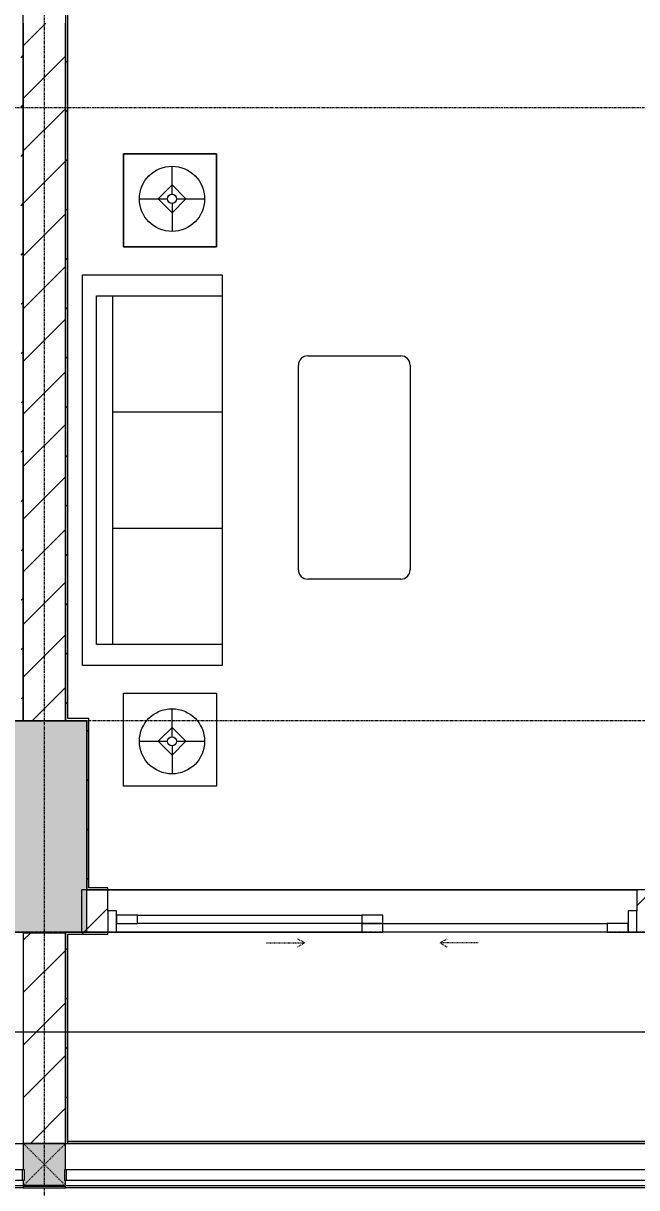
# Model space of a CAD drawing. Header units: millimetres. Extents: x 5356 to 209803, y -16346 to 109894.
# Drawn here: x 69053 to 71953, y 23327 to 28837 of the extents above; entities that cross this region are included whole.
import ezdxf

# ---------------------------------------------------------------- set-up
doc = ezdxf.new("R2010")
doc.units = ezdxf.units.MM
doc.linetypes.add('Dash', pattern=[6, 3, -3])
doc.linetypes.add('Grid Line', pattern=[22.225, 12.7, -3.175, 3.175, -3.175])
for name, color, linetype, lineweight in [('0-1', 7, 'Continuous', 5), ('A-ANNO-DIMS', 211, 'Continuous', 9), ('A-ANNO-DIMS-220', 211, 'Continuous', 9), ('A-DOOR', 31, 'Continuous', 9), ('A-DOOR-FRAM', 31, 'Continuous', 9), ('A-DOOR-HDLN', 31, 'Dash', 9), ('A-FLOR-1', 9, 'Continuous', 9), ('A-FLOR-HRAL', 11, 'Continuous', 9), ('A-WALL', 113, 'Continuous', 9), ('A-WALL-3', 113, 'Continuous', 18), ('A-WALL-PATT-2', 9, 'Continuous', 9), ('A-WALL-PATT-3', 111, 'Continuous', 9), ('I-FURN', 30, 'Continuous', 9), ('I-FURN-1', 9, 'Continuous', 9), ('I-WALL-1', 253, 'Continuous', 18), ('I-WALL-2', 9, 'Continuous', 9), ('S-BEAM-1', 9, 'Continuous', 9), ('S-COLS', 52, 'Continuous', 9), ('S-COLS-1', 254, 'Continuous', 5), ('S-COLS-2', 253, 'Continuous', 18), ('S-COLS-4', 52, 'Continuous', 18), ('S-COLS-5', 52, 'Dash', 9), ('S-COLS-HDLN', 52, 'Dash', 9), ('S-GRID-1', 1, 'Grid Line', 9)]:
    doc.layers.add(name, color=color, linetype=linetype, lineweight=lineweight)
doc.styles.add('Arial_2', font='arial_0.ttf', dxfattribs={"width": 0.9, "height": 660})
doc.dimstyles.new('1_Dim_chi_tiet_khu_đất_2', dxfattribs={"dimscale": 304.8, "dimtxt": 673.371204, "dimasz": 0.866142, "dimexe": 0.721785, "dimexo": 0.0625, "dimgap": 0.072178, "dimtad": 1, "dimdec": 0, "dimrnd": 5, "dimzin": 0, "dimdsep": 46, "dimtxsty": 'Arial_2', "dimblk1": 'OBLIQUE', "dimblk2": 'OBLIQUE', "dimsah": 1, "dimcen": 0.09, "dimdle": 0.721785, "dimazin": 0, "dimtfac": 1, "dimtdec": 4, "dimtix": 1, "dimtmove": 0, "dimatfit": 3, "dimfxl": 2.165354, "dimfxlon": 1, "dimtvp": 1, "dimtolj": 1, "dimtzin": 0, "dimarcsym": 2})
pattern_1 = [(45, (0, 0), (-116.67262, 116.67262), [])]
pattern_2 = [(45, (0, 0), (-124.4508, 124.4508), [])]

# ---------------------------------------------------------------- blocks, each defined once
blk = doc.blocks.new('NCV_TKTC_KET CAU_rvt-1-TKCS_MB ĐỊNH VỊ MỐC TỌA ĐỘ CÔNG TRÌNH')
at = {"layer": 'S-COLS-1'}
blk.add_hatch(color=256, dxfattribs=at).paths.add_polyline_path([(69352.6, 24536.9), (69352.6, 25536.9), (68952.6, 25536.9), (68952.6, 24536.9)])
at = {"layer": 'S-BEAM-1'}
for p, q in [((69052.6, 23535.3), (66052.6, 23535.3)), ((74427.6, 23535.3), (69252.6, 23535.3))]:
    blk.add_line(p, q, dxfattribs=at)
at = {"layer": 'S-COLS-2'}
for p, q in [((69352.6, 25536.9), (68952.6, 25536.9)), ((69352.6, 24536.9), (69352.6, 25536.9)), ((68952.6, 24536.9), (69352.6, 24536.9))]:
    blk.add_line(p, q, dxfattribs=at)
blk = doc.blocks.new('LOBBY_SOFA_1 - LOBBY_SOFA_1-V30-TKCS_MB ĐỊNH VỊ MỐC TỌA ĐỘ CÔNG TRÌNH')
at = {"layer": 'I-FURN'}
for p, q in [((-2128.3, 1548.5), (-1160.3, 1548.5)), ((-2172.3, 1064.5), (-2172.3, 1504.5)), ((-1116.3, 1504.5), (-1116.3, 1064.5)), ((-1160.3, 1020.5), (-2128.3, 1020.5)), ((-2688.2, 633.5), (-3128.2, 633.5)), ((-3128.2, 633.5), (-3128.2, 193.5)), ((-2688.2, 193.5), (-2688.2, 633.5)), ((-2556, 660), (-708, 660)), ((-2556, 0), (-2556, 660)), ((-2457, 66), (-2457, 660)), ((-1907, 143), (-1907, 660)), ((-1357, 143), (-1357, 660)), ((-807, 660), (-807, 66)), ((-708, 660), (-708, 0)), ((-575.9, 633.5), (-135.9, 633.5)), ((-575.9, 193.5), (-575.9, 633.5)), ((-135.9, 633.5), (-135.9, 193.5)), ((-2915.4, 445), (-2915.4, 577)), ((-348.6, 445), (-348.6, 577)), ((-2981.4, 423), (-2915.4, 489)), ((-2915.4, 489), (-2849.4, 423)), ((-348.6, 489), (-414.6, 423)), ((-282.6, 423), (-348.6, 489)), ((-2937.4, 423), (-3069.4, 423)), ((-2915.4, 357), (-2981.4, 423)), ((-2849.4, 423), (-2915.4, 357)), ((-2915.4, 269), (-2915.4, 401)), ((-2893.4, 423), (-2761.4, 423)), ((-370.6, 423), (-502.6, 423)), ((-414.6, 423), (-348.6, 357)), ((-348.6, 357), (-282.6, 423)), ((-348.6, 269), (-348.6, 401)), ((-326.6, 423), (-194.6, 423)), ((-3128.2, 193.5), (-2688.2, 193.5)), ((-135.9, 193.5), (-575.9, 193.5)), ((-807, 143), (-2457, 143)), ((-807, 66), (-2457, 66)), ((-708, 0), (-2556, 0))]:
    blk.add_line(p, q, dxfattribs=at)
for centre, radius in [((-2915.4, 423), 154), ((-348.6, 423), 154), ((-2915.4, 423), 22), ((-348.6, 423), 22)]:
    blk.add_circle(centre, radius, dxfattribs=at)
for centre, start, end in [((-2128.3, 1504.5), 90, 180), ((-1160.3, 1504.5), 0, 90), ((-2128.3, 1064.5), 180, 270), ((-1160.3, 1064.5), 270, 0)]:
    blk.add_arc(centre, 44, start, end, dxfattribs=at)
at = {"layer": 'I-FURN-1'}
for p, q in [((-2128.3, 1548.5), (-1160.3, 1548.5)), ((-2172.3, 1064.5), (-2172.3, 1504.5)), ((-1116.3, 1504.5), (-1116.3, 1064.5)), ((-1160.3, 1020.5), (-2128.3, 1020.5)), ((-3128.2, 633.5), (-2688.2, 633.5)), ((-3128.2, 193.5), (-3128.2, 633.5)), ((-2688.2, 633.5), (-2688.2, 193.5)), ((-2556, 660), (-708, 660)), ((-2556, 0), (-2556, 660)), ((-708, 660), (-708, 0)), ((-575.9, 633.5), (-135.9, 633.5)), ((-575.9, 193.5), (-575.9, 633.5)), ((-135.9, 633.5), (-135.9, 193.5)), ((-2688.2, 193.5), (-3128.2, 193.5)), ((-135.9, 193.5), (-575.9, 193.5)), ((-708, 0), (-2556, 0))]:
    blk.add_line(p, q, dxfattribs=at)
for centre, start, end in [((-2128.3, 1504.5), 90, 180), ((-1160.3, 1504.5), 0, 90), ((-2128.3, 1064.5), 180, 270), ((-1160.3, 1064.5), 270, 0)]:
    blk.add_arc(centre, 44, start, end, dxfattribs=at)
blk = doc.blocks.new('NCV_TKTC_TANG 1_rvt-1-TKCS_MB ĐỊNH VỊ MỐC TỌA ĐỘ CÔNG TRÌNH')
at = {"layer": 'A-WALL-PATT-2'}
h = blk.add_hatch(dxfattribs=at)
h.set_pattern_fill('FP_3', color=256, style=0, pattern_type=2)
h.set_pattern_definition(pattern_1)
h.paths.add_polyline_path([(69052.6, 25546.9), (69052.6, 32236.9), (69042.6, 32236.9), (69042.6, 25546.9)])
h = blk.add_hatch(dxfattribs=at)
h.set_pattern_fill('FP_3', color=256, style=0, pattern_type=2)
h.set_pattern_definition(pattern_1)
h.paths.add_polyline_path([(69262.6, 25546.9), (69262.6, 32236.9), (69252.6, 32236.9), (69252.6, 25546.9)])
h = blk.add_hatch(dxfattribs=at)
h.set_pattern_fill('FP_3', color=256, style=0, pattern_type=2)
h.set_pattern_definition(pattern_1)
h.paths.add_polyline_path([(69352.6, 24736.9), (69362.6, 24736.9), (69362.6, 25546.9), (69352.6, 25546.9), (69352.6, 25076.9)])
h = blk.add_hatch(dxfattribs=at)
h.set_pattern_fill('FP_3', color=256, style=0, pattern_type=2)
h.set_pattern_definition(pattern_1)
h.paths.add_polyline_path([(69262.6, 24526.9), (69452.6, 24526.9), (69452.6, 24536.9), (69252.6, 24536.9), (69252.6, 24526.9)])
h.paths.add_polyline_path([(73140.7, 24526.9), (74417.1, 24526.9), (74417.1, 24536.9), (71952.6, 24536.9), (71952.6, 24526.9), (72627.6, 24526.9)])
h = blk.add_hatch(dxfattribs=at)
h.set_pattern_fill('FP_3', color=256, style=0, pattern_type=2)
h.set_pattern_definition(pattern_1)
h.paths.add_polyline_path([(69252.6, 23536.9), (69262.6, 23536.9), (69262.6, 24526.9), (69252.6, 24526.9), (69252.6, 24090.6)])
at = {"layer": 'A-FLOR-1'}
for p, q in [((69452.6, 24736.9), (71952.6, 24736.9)), ((71952.6, 24736.9), (69452.6, 24736.9)), ((69492.6, 24536.9), (70652.6, 24536.9))]:
    blk.add_line(p, q, dxfattribs=at)
at = {"layer": 'I-WALL-1'}
for p, q in [((69052.6, 25546.9), (69052.6, 32236.9)), ((69252.6, 32236.9), (69252.6, 25546.9)), ((69262.6, 25546.9), (69262.6, 32226.9)), ((68952.6, 25536.9), (69052.6, 25536.9)), ((69052.6, 25536.9), (69052.6, 25546.9)), ((69252.6, 25546.9), (69252.6, 25536.9)), ((69252.6, 25536.9), (69352.6, 25536.9)), ((69352.6, 25546.9), (69262.6, 25546.9)), ((69362.6, 25546.9), (69352.6, 25546.9)), ((69352.6, 25536.9), (69352.6, 24736.9)), ((69362.6, 24746.9), (69362.6, 25546.9)), ((69452.6, 24746.9), (69362.6, 24746.9)), ((69452.6, 24736.9), (69452.6, 24746.9)), ((69352.6, 24736.9), (69362.6, 24736.9)), ((69362.6, 24736.9), (69452.6, 24736.9)), ((69452.6, 24536.9), (69252.6, 24536.9)), ((69252.6, 24536.9), (69252.6, 24526.9)), ((69252.6, 24526.9), (69252.6, 23536.9)), ((69262.6, 24526.9), (69452.6, 24526.9)), ((69262.6, 23536.9), (69262.6, 24526.9)), ((69452.6, 24526.9), (69452.6, 24536.9)), ((69252.6, 23536.9), (69262.6, 23536.9))]:
    blk.add_line(p, q, dxfattribs=at)
at = {"layer": 'I-WALL-2'}
for p, q in [((69262.6, 23546.9), (74417.1, 23546.9)), ((74417.1, 23536.9), (69262.6, 23536.9))]:
    blk.add_line(p, q, dxfattribs=at)
at = {"layer": 'I-FURN-1', "rotation": 269.9999999999995}
blk.add_blockref('LOBBY_SOFA_1 - LOBBY_SOFA_1-V30-TKCS_MB ĐỊNH VỊ MỐC TỌA ĐỘ CÔNG TRÌNH', (69332.6, 25090.9), dxfattribs=at)
blk = doc.blocks.new('DEG_02-DEG_03 - DEG_02-2500x2400mm-CỬA ĐI 02 CÁNH TRƯỢT-625766-TKCS_MB ĐỊNH VỊ MỐC TỌA ĐỘ CÔNG TRÌNH')
at = {"layer": 'A-DOOR'}
for p, q in [((-1110, 100), (-1210, 100)), ((-1210, 100), (-1210, 60)), ((-1210, 60), (-1110, 60)), ((-1110, 60), (-1110, 100)), ((-1110, 100), (-50, 100)), ((-50, 60), (-1110, 60)), ((50, 100), (-50, 100)), ((-50, 100), (-50, 60)), ((50, 60), (-50, 60)), ((-50, 60), (-50, 20)), ((-50, 60), (50, 60)), ((50, 60), (50, 100)), ((50, 20), (50, 60)), ((50, 60), (1110, 60)), ((1210, 60), (1110, 60)), ((1110, 60), (1110, 20)), ((1210, 20), (1210, 60)), ((-50, 20), (50, 20)), ((1110, 20), (50, 20)), ((1110, 20), (1210, 20))]:
    blk.add_line(p, q, dxfattribs=at)
at = {"layer": 'A-DOOR-FRAM'}
for p, q in [((-1210, 100), (-1250, 100)), ((-1250, 100), (-1250, 0)), ((-1210, 0), (-1210, 100)), ((1250, 100), (1210, 100)), ((1210, 100), (1210, 0)), ((1250, 0), (1250, 100)), ((-1250, 0), (-1210, 0)), ((1210, 0), (1250, 0))]:
    blk.add_line(p, q, dxfattribs=at)
at = {"layer": 'A-DOOR-HDLN'}
for p, q in [((-320.4, 151.1), (-355, 171.1)), ((320.4, 151.1), (355, 171.1)), ((-500.4, 151.1), (-320.4, 151.1)), ((-320.4, 151.1), (-355, 131.1)), ((320.4, 151.1), (355, 131.1)), ((500.4, 151.1), (320.4, 151.1))]:
    blk.add_line(p, q, dxfattribs=at)
blk = doc.blocks.new('Railing - 50 x 10mm-1251311-TKCS_MB ĐỊNH VỊ MỐC TỌA ĐỘ CÔNG TRÌNH')
at = {"layer": 'A-FLOR-HRAL'}
for p, q in [((25, 5), (-25, 5)), ((-25, 5), (-25, -5)), ((25, -5), (25, 5)), ((-25, -5), (25, -5))]:
    blk.add_line(p, q, dxfattribs=at)
blk = doc.blocks.new('Railing - Railing-1602710-TKCS_MB ĐỊNH VỊ MỐC TỌA ĐỘ CÔNG TRÌNH')
at = {"layer": 'A-FLOR-HRAL'}
for p, q in [((69047.6, 23412.4), (66057.6, 23412.4)), ((66057.6, 23362.4), (69047.6, 23362.4))]:
    blk.add_line(p, q, dxfattribs=at)
at = {"rotation": 90}
for p in [(66052.6, 23387.4), (69052.6, 23387.4)]:
    blk.add_blockref('Railing - 50 x 10mm-1251311-TKCS_MB ĐỊNH VỊ MỐC TỌA ĐỘ CÔNG TRÌNH', p, dxfattribs=at)
blk = doc.blocks.new('Railing - Railing-1602730-TKCS_MB ĐỊNH VỊ MỐC TỌA ĐỘ CÔNG TRÌNH')
at = {"layer": 'A-FLOR-HRAL'}
for p, q in [((74427.5, 23412.4), (69257.5, 23412.4)), ((69257.5, 23362.4), (74427.5, 23362.4))]:
    blk.add_line(p, q, dxfattribs=at)
at = {"rotation": 90}
for p in [(69252.5, 23387.4), (74432.5, 23387.4)]:
    blk.add_blockref('Railing - 50 x 10mm-1251311-TKCS_MB ĐỊNH VỊ MỐC TỌA ĐỘ CÔNG TRÌNH', p, dxfattribs=at)
blk = doc.blocks.new('G1_SOF - BO TRU - 200x200-3050151-TKCS_MB ĐỊNH VỊ MỐC TỌA ĐỘ CÔNG TRÌNH')
at = {"layer": 'S-COLS-HDLN'}
for p, q in [((-100, 100), (100, -100)), ((100, 100), (-100, -100))]:
    blk.add_line(p, q, dxfattribs=at)
blk = doc.blocks.new('DIMBLOCK7-TKCS_MB ĐỊNH VỊ MỐC TỌA ĐỘ CÔNG TRÌNH')
at = {"layer": 'A-ANNO-DIMS-220'}
for p, q in [((33652.6, 24724.5), (33652.6, 23844.5)), ((33652.6, 24064.5), (33652.6, 24724.5)), ((127252.6, 24724.5), (127252.6, 23844.5)), ((127252.6, 24064.5), (127252.6, 24724.5)), ((33432.6, 24064.5), (127472.6, 24064.5))]:
    blk.add_line(p, q, dxfattribs=at)
at = {"layer": 'A-ANNO-DIMS-220', "lineweight": 25}
for p, q in [((33652.6, 24064.5), (33784.6, 24196.5)), ((127252.6, 24064.5), (127384.6, 24196.5)), ((33652.6, 24064.5), (33520.6, 23932.5)), ((127252.6, 24064.5), (127120.6, 23932.5))]:
    blk.add_line(p, q, dxfattribs=at)
at = {"layer": 'A-ANNO-DIMS-220', "color": 0, "insert": (79313, 24943.3), "char_height": 660, "width": 2734.923, "attachment_point": 1, "line_spacing_factor": 0.941778, "style": 'Arial_2'}
blk.add_mtext('93600', dxfattribs=at)
blk = doc.blocks.new('_Oblique')
at = {"color": 0, "linetype": 'ByBlock', "lineweight": -2}
blk.add_line((-0.5, -0.5), (0.5, 0.5), dxfattribs=at)

msp = doc.modelspace()

# ---------------------------------------------------------------- hatches: boundary and pattern name
at = {"layer": 'A-WALL-PATT-3'}
h = msp.add_hatch(dxfattribs=at)
h.set_pattern_fill('FP_1', color=256, style=0, pattern_type=2)
h.set_pattern_definition(pattern_2)
h.paths.add_polyline_path([(69252.6, 25536.9), (69252.6, 28836.9), (69052.6, 28836.9), (69052.6, 25536.9)])
h.paths.add_polyline_path([(69252.6, 29036.9), (69252.6, 32237), (69052.6, 32237), (69052.6, 29036.9)])
h = msp.add_hatch(dxfattribs=at)
h.set_pattern_fill('FP_1', color=256, style=0, pattern_type=2)
h.set_pattern_definition(pattern_2)
h.paths.add_polyline_path([(74427.6, 24536.9), (74427.6, 24736.9), (74027.6, 24736.9), (74027.6, 24536.9), (74351.2, 24536.9)])
h.paths.add_polyline_path([(72627.6, 24536.9), (72627.6, 24736.9), (72227.6, 24736.9), (72227.6, 24536.9)])
h.paths.add_polyline_path([(69327.6, 24536.9), (69452.6, 24536.9), (69452.6, 24736.9), (69327.6, 24736.9), (69327.6, 24636.9)])
h.paths.add_polyline_path([(71952.6, 24536.9), (72027.6, 24536.9), (72027.6, 24736.9), (71952.6, 24736.9), (71952.6, 24636.9)])
h = msp.add_hatch(dxfattribs=at)
h.set_pattern_fill('FP_1', color=256, style=0, pattern_type=2)
h.set_pattern_definition(pattern_2)
h.paths.add_polyline_path([(69252.6, 23536.9), (69252.6, 24532.4), (69052.6, 24532.4), (69052.6, 23536.9)])
at = {"layer": 'S-COLS-1'}
msp.add_hatch(color=256, dxfattribs=at).paths.add_polyline_path([(69247.5, 23336.9), (69252.6, 23336.9), (69252.6, 23362.4), (69247.5, 23362.4), (69247.5, 23412.4), (69252.6, 23412.4), (69252.6, 23536.9), (69052.6, 23536.9), (69052.6, 23412.4), (69057.6, 23412.4), (69057.6, 23362.4), (69052.6, 23362.4), (69052.6, 23336.9), (69057.6, 23336.9)])

# ---------------------------------------------------------------- linework, layer by layer
at = {"layer": 'A-WALL'}
for p, q in [((69452.6, 24736.9), (71952.6, 24736.9)), ((70652.6, 24536.9), (69492.6, 24536.9)), ((69052.6, 23536.9), (69252.6, 23536.9)), ((66052.6, 23337.4), (69052.6, 23337.4)), ((69052.6, 23327.4), (66052.6, 23327.4)), ((69252.6, 23336.9), (69052.6, 23336.9)), ((74627.6, 23327.4), (69251.5, 23327.4)), ((69252.6, 23337.4), (74427.6, 23337.4))]:
    msp.add_line(p, q, dxfattribs=at)
at = {"layer": 'A-WALL-3'}
for p, q in [((69052.6, 28836.9), (69052.6, 25536.9)), ((69252.6, 25536.9), (69252.6, 28836.9)), ((69052.6, 25536.9), (69252.6, 25536.9)), ((69452.6, 24736.9), (69327.6, 24736.9)), ((69327.6, 24736.9), (69327.6, 24536.9)), ((69452.6, 24636.9), (69452.6, 24736.9)), ((72027.6, 24736.9), (71952.6, 24736.9)), ((71952.6, 24736.9), (71952.6, 24636.9)), ((69052.6, 24532.4), (69052.6, 23536.9)), ((69252.6, 24532.4), (69052.6, 24532.4)), ((69252.6, 23536.9), (69252.6, 24532.4)), ((69327.6, 24536.9), (69452.6, 24536.9)), ((71952.6, 24536.9), (72027.6, 24536.9)), ((69251.5, 23337.4), (69052.6, 23337.4)), ((69052.6, 23337.4), (69052.6, 23327.4)), ((69052.6, 23335.3), (69252.6, 23335.3)), ((69052.6, 23327.4), (69251.5, 23327.4)), ((69251.5, 23327.4), (69251.5, 23337.4)), ((69252.6, 23335.3), (69252.6, 23336.9))]:
    msp.add_line(p, q, dxfattribs=at)
at = {"layer": 'S-COLS'}
for p, q in [((69252.6, 23536.9), (69052.6, 23536.9)), ((69052.6, 23336.9), (69252.6, 23336.9))]:
    msp.add_line(p, q, dxfattribs=at)
at = {"layer": 'S-COLS-4'}
for p, q in [((69052.6, 23536.9), (69052.6, 23412.4)), ((69252.6, 23412.4), (69252.6, 23536.9)), ((69052.6, 23362.4), (69052.6, 23336.9)), ((69252.6, 23336.9), (69252.6, 23362.4))]:
    msp.add_line(p, q, dxfattribs=at)
at = {"layer": 'S-GRID-1'}
for p, q in [((69152.6, 20960.6), (69152.6, 80482.7)), ((131551.8, 28436.9), (29351.8, 28436.9)), ((128757.8, 25536.9), (32145.8, 25536.9)), ((131551.8, 24536.9), (29351.8, 24536.9))]:
    msp.add_line(p, q, dxfattribs=at)

# ---------------------------------------------------------------- block references
at = {"layer": '0-1'}
for name in ['NCV_TKTC_KET CAU_rvt-1-TKCS_MB ĐỊNH VỊ MỐC TỌA ĐỘ CÔNG TRÌNH', 'NCV_TKTC_TANG 1_rvt-1-TKCS_MB ĐỊNH VỊ MỐC TỌA ĐỘ CÔNG TRÌNH']:
    msp.add_blockref(name, (0, 0), dxfattribs=at)
at = {"layer": 'A-DOOR', "rotation": 180}
msp.add_blockref('DEG_02-DEG_03 - DEG_02-2500x2400mm-CỬA ĐI 02 CÁNH TRƯỢT-625766-TKCS_MB ĐỊNH VỊ MỐC TỌA ĐỘ CÔNG TRÌNH', (70702.6, 24636.9), dxfattribs=at)
at = {"layer": 'A-FLOR-HRAL'}
for name in ['Railing - Railing-1602710-TKCS_MB ĐỊNH VỊ MỐC TỌA ĐỘ CÔNG TRÌNH', 'Railing - Railing-1602730-TKCS_MB ĐỊNH VỊ MỐC TỌA ĐỘ CÔNG TRÌNH']:
    msp.add_blockref(name, (0, 0), dxfattribs=at)
at = {"layer": 'S-COLS-5'}
msp.add_blockref('G1_SOF - BO TRU - 200x200-3050151-TKCS_MB ĐỊNH VỊ MỐC TỌA ĐỘ CÔNG TRÌNH', (69152.6, 23436.9), dxfattribs=at)

# ---------------------------------------------------------------- dimensions: what is measured, and where the dimension line sits
at = {"layer": 'A-ANNO-DIMS'}
dim = msp.add_linear_dim(base=(127252.6, 24064.5), p1=(33652.6, 24724.5), p2=(127252.6, 24724.5), dimstyle='1_Dim_chi_tiet_khu_đất_2', override={"dimpost": '<>', "dimfxl": 93600}, dxfattribs=at)
dim.commit()
dim.dimension.update_dxf_attribs({"geometry": 'DIMBLOCK7-TKCS_MB ĐỊNH VỊ MỐC TỌA ĐỘ CÔNG TRÌNH', "text_midpoint": (80452.6, 24423.7)})

doc.saveas('drawing.dxf')
